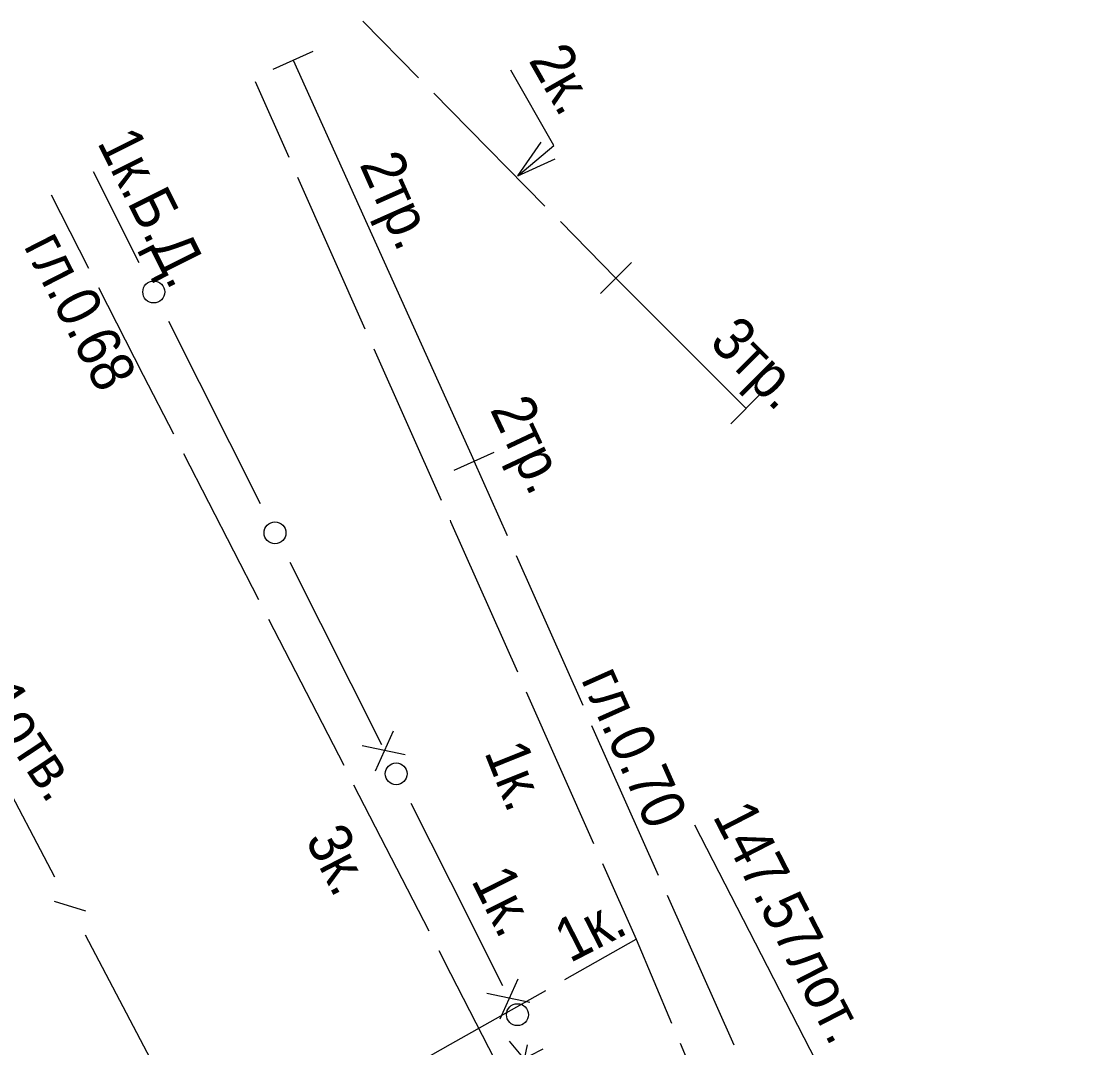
# Model space of a CAD drawing. Header units: metres. Extents: x 369 to 856, y 14070 to 14447.
# Drawn here: x 490.19 to 514.51, y 14352.7 to 14376.14 of the extents above; entities that cross this region are included whole.
import ezdxf
from ezdxf.enums import TextEntityAlignment as Align

# ---------------------------------------------------------------- set-up
doc = ezdxf.new("R2010")
doc.units = ezdxf.units.M
doc.header["$MEASUREMENT"] = 0
for name, color, linetype, lineweight in [('Кабели', 7, 'Continuous', 25), ('Кабель связи', 7, 'Continuous', 25), ('Кабель электрический', 7, 'Continuous', 25), ('Канализация самотёчная', 7, 'Continuous', 25)]:
    doc.layers.add(name, color=color, linetype=linetype, lineweight=lineweight)
doc.styles.add('Style-RUSSIAN_1251', font='RUSSIAN_1251.shx')
doc.styles.add('Style-RUSSIAN_1251 I 0.00000', font='RUSSIAN_1251.shx')

# ---------------------------------------------------------------- blocks, each defined once
blk = doc.blocks.new('msdElementTypeLineString_520')
at = {"layer": 'Кабель электрический', "color": 252, "linetype": 'Continuous', "lineweight": 9}
for p, q in [((41.643, 23.89), (43.275, 24.812)), ((34.247, 19.711), (37.51, 21.555)), ((30.549, 17.622), (33.812, 19.465)), ((26.851, 15.533), (30.113, 17.376)), ((16.863, 8.559), (20.264, 10.133)), ((13.008, 6.774), (16.409, 8.348)), ((9.154, 4.99), (12.555, 6.564)), ((5.299, 3.205), (8.7, 4.78)), ((1.445, 1.421), (4.846, 2.995))]:
    blk.add_line(p, q, dxfattribs=at)
at = {"layer": 'Кабель электрический', "color": 252, "linetype": 'Continuous', "lineweight": 9, "flags": 128}
for points in [[(37.945, 21.801), (39.033, 22.415), (41.208, 23.644)], [(23.674, 12.984), (24.073, 13.964), (26.415, 15.287)], [(20.718, 10.343), (23.036, 11.416), (23.486, 12.521)], [(0.001, 0.001), (0.787, 0.347), (0.755, 1.102), (0.991, 1.211)]]:
    blk.add_lwpolyline(points, dxfattribs=at)
blk = doc.blocks.new('msdElementTypeMultiLine_217')
at = {"layer": 'Кабель электрический', "color": 252, "linetype": 'Continuous', "lineweight": 9}
blk.add_blockref('msdElementTypeLineString_520', (0, 0), dxfattribs=at)
blk = doc.blocks.new('msdElementTypeLineString_521')
at = {"layer": 'Кабель электрический', "color": 252, "linetype": 'Continuous', "lineweight": 9}
for p, q in [((0.001, 17.144), (0.807, 15.231)), ((1.002, 14.77), (2.615, 10.945)), ((2.81, 10.484), (4.423, 6.659)), ((4.617, 6.199), (6.231, 2.373)), ((6.425, 1.913), (7.232, 0))]:
    blk.add_line(p, q, dxfattribs=at)
blk = doc.blocks.new('msdElementTypeMultiLine_218')
at = {"layer": 'Кабель электрический', "color": 252, "linetype": 'Continuous', "lineweight": 9}
blk.add_blockref('msdElementTypeLineString_521', (0, 0), dxfattribs=at)
blk = doc.blocks.new('msdElementTypeLineString_535')
at = {"layer": 'Кабель электрический', "color": 252, "linetype": 'Continuous', "lineweight": 9}
for p, q in [((0.762, 29.212), (0.001, 30.921)), ((2.487, 25.337), (0.965, 28.755)), ((4.213, 21.462), (2.691, 24.88)), ((5.938, 17.587), (4.416, 21.005)), ((7.664, 13.712), (6.142, 17.131)), ((9.39, 9.838), (7.867, 13.256)), ((11.115, 5.963), (9.593, 9.381)), ((13.973, 0), (13.151, 1.681))]:
    blk.add_line(p, q, dxfattribs=at)
at = {"layer": 'Кабель электрический', "color": 252, "linetype": 'Continuous', "lineweight": 9, "flags": 128}
blk.add_lwpolyline([(12.932, 2.13), (11.689, 4.674), (11.319, 5.506)], dxfattribs=at)
blk = doc.blocks.new('msdElementTypeMultiLine_233')
at = {"layer": 'Кабель электрический', "color": 252, "linetype": 'Continuous', "lineweight": 9}
blk.add_blockref('msdElementTypeLineString_535', (0, 0), dxfattribs=at)
blk = doc.blocks.new('msdElementTypeLineString_855')
at = {"layer": 'Кабель электрический', "color": 252, "linetype": 'Continuous', "lineweight": 9}
for p, q in [((1.146, 4.124), (1.854, 4.831)), ((4.122, 1.147), (4.829, 1.854))]:
    blk.add_line(p, q, dxfattribs=at)
blk = doc.blocks.new('msdElementTypeMultiLine_460')
at = {"layer": 'Кабель электрический', "color": 252, "linetype": 'Continuous', "lineweight": 9, "flags": 128}
blk.add_lwpolyline([(1.5, 4.477), (4.475, 1.5)], dxfattribs=at)
at = {"layer": 'Кабель электрический', "color": 252, "linetype": 'Continuous', "lineweight": 9}
blk.add_blockref('msdElementTypeLineString_855', (0, 0), dxfattribs=at)
blk = doc.blocks.new('msdElementTypeLineString_892')
at = {"layer": 'Кабель электрический', "color": 252, "linetype": 'Continuous', "lineweight": 9}
for p, q in [((0, 19.594), (0.77, 17.863)), ((0.973, 17.406), (2.512, 13.945)), ((2.715, 13.488), (4.254, 10.026)), ((6.199, 5.65), (7.738, 2.188)), ((7.941, 1.732), (8.711, 0.001))]:
    blk.add_line(p, q, dxfattribs=at)
at = {"layer": 'Кабель электрический', "color": 252, "linetype": 'Continuous', "lineweight": 9, "flags": 128}
blk.add_lwpolyline([(4.457, 9.569), (4.469, 9.542), (5.996, 6.107)], dxfattribs=at)
blk = doc.blocks.new('msdElementTypeMultiLine_487')
at = {"layer": 'Кабель электрический', "color": 252, "linetype": 'Continuous', "lineweight": 9}
blk.add_blockref('msdElementTypeLineString_892', (0, 0), dxfattribs=at)
blk = doc.blocks.new('msdElementTypeLineString_893')
at = {"layer": 'Кабель электрический', "color": 252, "linetype": 'Continuous', "lineweight": 9}
for p, q in [((1.045, 10.454), (1.956, 10.866)), ((5.184, 1.295), (6.095, 1.707))]:
    blk.add_line(p, q, dxfattribs=at)
blk = doc.blocks.new('msdElementTypeMultiLine_488')
at = {"layer": 'Кабель электрический', "color": 252, "linetype": 'Continuous', "lineweight": 9, "flags": 128}
blk.add_lwpolyline([(1.5, 10.66), (5.099, 2.697), (5.64, 1.501)], dxfattribs=at)
at = {"layer": 'Кабель электрический', "color": 252, "linetype": 'Continuous', "lineweight": 9}
blk.add_blockref('msdElementTypeLineString_893', (0, 0), dxfattribs=at)
blk = doc.blocks.new('msdElementTypeLineString_894')
at = {"layer": 'Кабель электрический', "color": 252, "linetype": 'Continuous', "lineweight": 9}
for p, q in [((0, 5.863), (1.271, 4.575)), ((4.515, 1.288), (5.786, 0))]:
    blk.add_line(p, q, dxfattribs=at)
at = {"layer": 'Кабель электрический', "color": 252, "linetype": 'Continuous', "lineweight": 9, "flags": 128}
blk.add_lwpolyline([(1.622, 4.219), (2.007, 3.83), (4.164, 1.644)], dxfattribs=at)
blk = doc.blocks.new('msdElementTypeMultiLine_489')
at = {"layer": 'Кабель электрический', "color": 252, "linetype": 'Continuous', "lineweight": 9}
blk.add_blockref('msdElementTypeLineString_894', (0, 0), dxfattribs=at)
blk = doc.blocks.new('msdElementTypeLineString_904')
at = {"layer": 'Кабели', "color": 252, "linetype": 'Continuous', "lineweight": 9}
for p, q in [((0.251, 21.529), (1.299, 19.447)), ((1.973, 18.108), (4.069, 13.945)), ((4.743, 12.606), (6.839, 8.443))]:
    blk.add_line(p, q, dxfattribs=at)
at = {"layer": 'Кабели', "color": 252, "linetype": 'Continuous', "lineweight": 9, "flags": 128}
for points in [[(7.513, 7.104), (8.419, 5.305), (9.609, 2.941)], [(10.167, 1.587), (10.076, 1.153), (8.419, 0.251)]]:
    blk.add_lwpolyline(points, dxfattribs=at)
at = {"layer": 'Кабели', "color": 252, "linetype": 'Continuous', "lineweight": 9}
for centre in [(1.636, 18.778), (4.406, 13.276), (7.176, 7.774), (9.946, 2.272)]:
    blk.add_circle(centre, 0.25, dxfattribs=at)
blk = doc.blocks.new('msdElementTypeLineString_905')
at = {"layer": 'Кабели', "color": 252, "linetype": 'Continuous', "lineweight": 9}
for p, q in [((7.263, 8.901), (6.85, 7.989)), ((7.535, 8.366), (6.556, 8.569)), ((10.112, 3.242), (9.699, 2.331)), ((10.384, 2.707), (9.405, 2.911)), ((10.381, 1.279), (9.926, 1.827)), ((10.686, 1.645), (10.088, 1.341)), ((9.062, 0.244), (9.234, 1.229)), ((9.588, 0.533), (8.664, 0.917))]:
    blk.add_line(p, q, dxfattribs=at)
blk = doc.blocks.new('msdElementTypeMultiLine_498')
at = {"layer": 'Кабели', "color": 252, "linetype": 'Continuous', "lineweight": 9}
for name, p in [('msdElementTypeLineString_904', (0.157, 0.157)), ('msdElementTypeLineString_905', (0, 0))]:
    blk.add_blockref(name, p, dxfattribs=at)
blk = doc.blocks.new('msdElementTypeLineString_917')
at = {"layer": 'Кабель электрический', "color": 252, "linetype": 'Continuous', "lineweight": 9}
for p, q in [((0.001, 22.711), (0.854, 21.039)), ((3.021, 16.807), (4.737, 13.467)), ((4.966, 13.023), (6.682, 9.683)), ((6.91, 9.239), (8.627, 5.899)), ((10.8, 1.67), (11.658, 0.001))]:
    blk.add_line(p, q, dxfattribs=at)
at = {"layer": 'Кабель электрический', "color": 252, "linetype": 'Continuous', "lineweight": 9, "flags": 128}
for points in [[(1.082, 20.594), (2.103, 18.593), (2.792, 17.251)], [(8.855, 5.454), (9.125, 4.929), (10.571, 2.115)]]:
    blk.add_lwpolyline(points, dxfattribs=at)
blk = doc.blocks.new('msdElementTypeMultiLine_511')
at = {"layer": 'Кабель электрический', "color": 252, "linetype": 'Continuous', "lineweight": 9}
blk.add_blockref('msdElementTypeLineString_917', (0, 0), dxfattribs=at)
blk = doc.blocks.new('msdElementTypeLineString_1004')
at = {"layer": 'Кабель связи', "color": 252, "linetype": 'Continuous', "lineweight": 9}
for p, q in [((0.266, 30.831), (1.26, 28.948)), ((1.252, 28.395), (1.968, 28.174)), ((1.96, 27.621), (3.947, 23.853)), ((3.939, 23.301), (4.655, 23.079)), ((4.647, 22.527), (6.635, 18.759)), ((6.627, 18.206), (7.343, 17.985)), ((7.335, 17.432), (9.322, 13.665)), ((9.314, 13.112), (10.03, 12.891)), ((10.022, 12.338), (12.01, 8.571)), ((12.002, 8.018), (12.718, 7.796)), ((12.71, 7.244), (14.697, 3.476)), ((14.689, 2.924), (15.405, 2.702))]:
    blk.add_line(p, q, dxfattribs=at)
at = {"layer": 'Кабель связи', "color": 252, "linetype": 'Continuous', "lineweight": 9, "flags": 128}
blk.add_lwpolyline([(15.397, 2.15), (15.683, 1.608), (16.391, 0.266)], dxfattribs=at)
blk = doc.blocks.new('msdElementTypeMultiLine_573')
at = {"layer": 'Кабель связи', "color": 252, "linetype": 'Continuous', "lineweight": 9}
blk.add_blockref('msdElementTypeLineString_1004', (0, 0), dxfattribs=at)
blk = doc.blocks.new('DIMTXT_429')
at = {"layer": 'Канализация самотёчная', "color": 252, "linetype": 'Continuous', "lineweight": 9}
for q in [(-0.015, 0.934), (0.469, 0.808)]:
    blk.add_line((0, 0), q, dxfattribs=at)
at = {"layer": 'Канализация самотёчная', "color": 252, "linetype": 'Continuous', "lineweight": 9, "flags": 128}
blk.add_lwpolyline([(0, 0), (3.781, 14.498), (0.316, 21.235)], dxfattribs=at)
at = {"layer": 'Канализация самотёчная', "color": 252, "linetype": 'Continuous', "lineweight": 9, "style": 'Style-RUSSIAN_1251', "width": 0.9}
blk.add_text('147.57лот.', height=1, rotation=297.2147, dxfattribs=at).set_placement((1.605, 21.898), align=Align.TOP_LEFT)
blk = doc.blocks.new('DIMTXT_568')
at = {"layer": 'Кабель электрический', "color": 252, "linetype": 'Continuous', "lineweight": 9}
for q in [(0.527, 0.771), (0.849, 0.389)]:
    blk.add_line((0, 0), q, dxfattribs=at)
at = {"layer": 'Кабель электрический', "color": 252, "linetype": 'Continuous', "lineweight": 9, "flags": 128}
blk.add_lwpolyline([(0, 0), (0.821, 0.692), (-0.16, 2.417)], dxfattribs=at)
at = {"layer": 'Кабель электрический', "color": 252, "linetype": 'Continuous', "lineweight": 9, "style": 'Style-RUSSIAN_1251', "width": 0.9}
blk.add_text('2к.', height=1, rotation=299.6282, dxfattribs=at).set_placement((1.101, 3.134), align=Align.TOP_LEFT)

msp = doc.modelspace()

# ---------------------------------------------------------------- block references
at = {"layer": 'Кабели', "color": 252, "linetype": 'Continuous', "lineweight": 9}
msp.add_blockref('msdElementTypeMultiLine_498', (491.424, 14351.02), dxfattribs=at)
at = {"layer": 'Кабель связи', "color": 252, "linetype": 'Continuous', "lineweight": 9}
msp.add_blockref('msdElementTypeMultiLine_573', (484.317, 14337.838), dxfattribs=at)
at = {"layer": 'Кабель электрический', "color": 252, "linetype": 'Continuous', "lineweight": 9}
for name, p in [('msdElementTypeMultiLine_489', (497.993, 14370.273)), ('msdElementTypeMultiLine_488', (494.901, 14364.59)), ('DIMTXT_568', (501.539, 14372.605)), ('msdElementTypeMultiLine_487', (495.531, 14355.171)), ('msdElementTypeMultiLine_511', (490.875, 14349.462)), ('msdElementTypeMultiLine_460', (502.279, 14365.796)), ('msdElementTypeMultiLine_233', (500.54, 14335.17)), ('msdElementTypeMultiLine_217', (460.967, 14330.36)), ('msdElementTypeMultiLine_218', (504.241, 14338.028))]:
    msp.add_blockref(name, p, dxfattribs=at)
at = {"layer": 'Канализация самотёчная', "color": 252, "linetype": 'Continuous', "lineweight": 9}
msp.add_blockref('DIMTXT_429', (505.264, 14336.541), dxfattribs=at)

# ---------------------------------------------------------------- texts
at = {"layer": 'Кабели', "color": 252, "linetype": 'Continuous', "lineweight": 9, "style": 'Style-RUSSIAN_1251', "width": 0.9}
for s, rotation, p in [('1к.Б.Д.', 296.6333, (491.915, 14373.369)), ('1к.', 296.6332, (500.461, 14356.513))]:
    msp.add_text(s, height=1, rotation=rotation, dxfattribs=at).set_placement(p)
at = {"layer": 'Кабель связи', "color": 252, "linetype": 'Continuous', "lineweight": 9, "style": 'Style-RUSSIAN_1251', "width": 0.899998}
msp.add_text('1отв.', height=1, rotation=303.5714, dxfattribs=at).set_placement((489.232, 14360.624))
at = {"layer": 'Кабель электрический', "color": 252, "linetype": 'Continuous', "lineweight": 9, "width": 0.9}
for s, rotation, style, p in [('2тр.', 294.0073, 'Style-RUSSIAN_1251', (497.911, 14372.869)), ('гл.0.68', 297.0396, 'Style-RUSSIAN_1251 I 0.00000', (490.234, 14371.009)), ('3тр.', 314.9804, 'Style-RUSSIAN_1251 I 0.00000', (505.885, 14368.773)), ('2тр.', 295.1864, 'Style-RUSSIAN_1251 I 0.00000', (500.892, 14367.272)), ('гл.0.70', 294.0047, 'Style-RUSSIAN_1251 I 0.00000', (502.972, 14361.111)), ('1к.', 291.8089, 'Style-RUSSIAN_1251 I 0.00000', (500.763, 14359.442)), ('3к.', 297.3468, 'Style-RUSSIAN_1251', (496.668, 14357.446)), ('1к.', 27.1058, 'Style-RUSSIAN_1251 I 0.00000', (502.728, 14354.624))]:
    msp.add_text(s, height=1, rotation=rotation, dxfattribs=dict(at, style=style)).set_placement(p)

doc.saveas('drawing.dxf')
